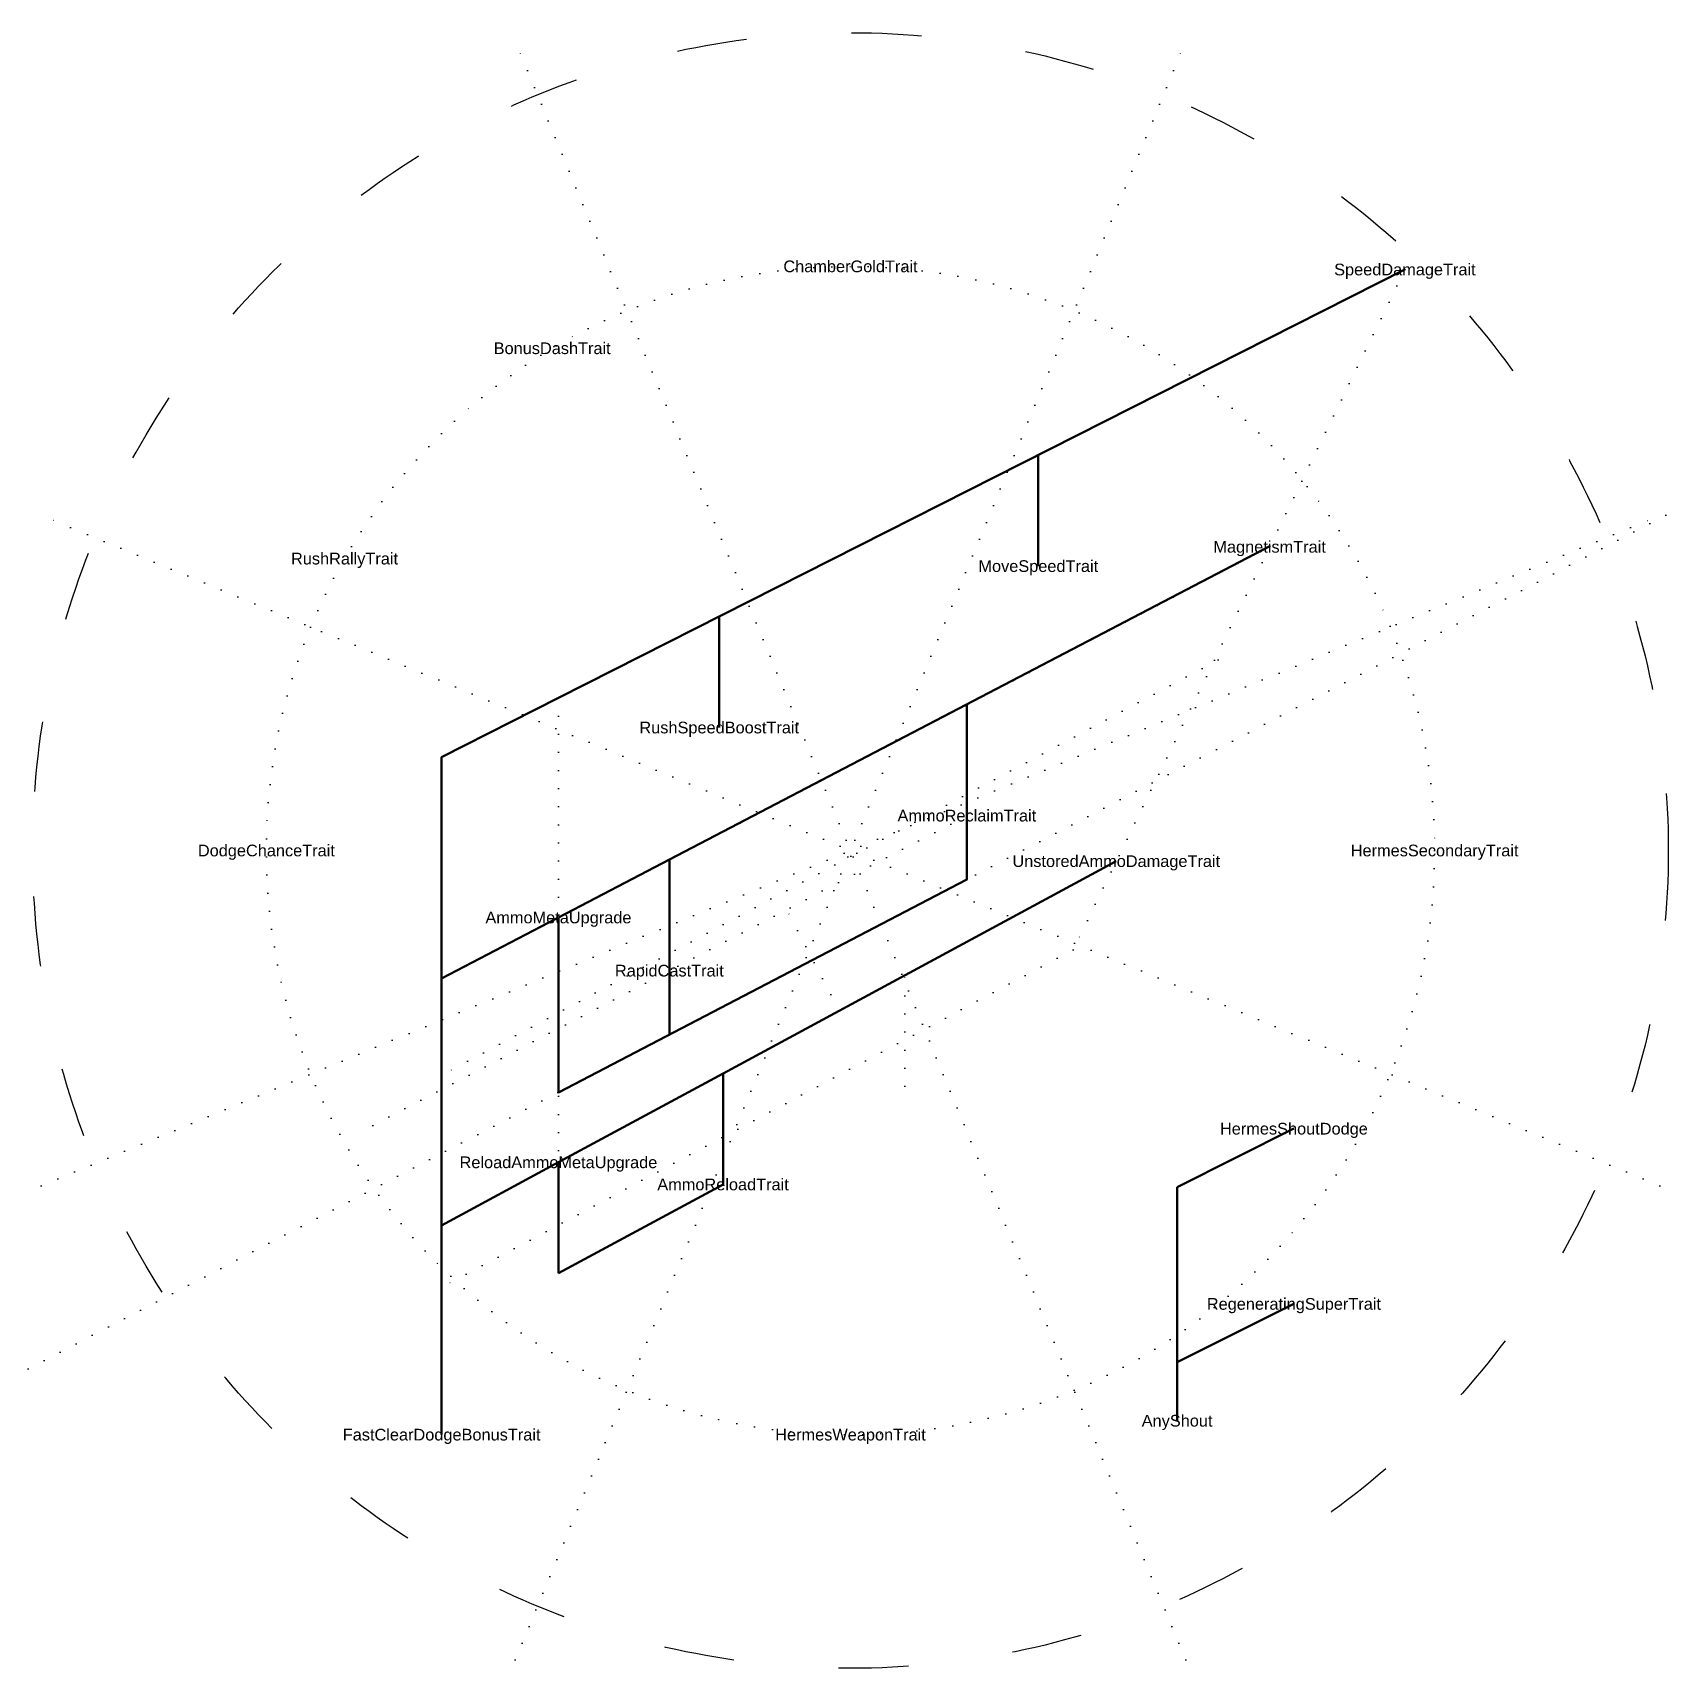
# Model space of a CAD drawing. Header units: millimetres. Extents: x -140 to 140, y -140 to 140.
import ezdxf
from ezdxf.enums import TextEntityAlignment as Align

# ---------------------------------------------------------------- set-up
doc = ezdxf.new("R2010")
doc.units = ezdxf.units.MM
doc.linetypes.add('ACAD_ISO03W100', pattern=[30, 12, -18])
doc.linetypes.add('ACAD_ISO07W100', pattern=[3, 0, -3])
for name, color, linetype, lineweight, true_color in [('Boons', 1, 'Continuous', 25, 0xff0000), ('C ... Call', 30, 'Continuous', 50, 0xff7f00), ('C ... Infernal', 216, 'Continuous', 50, 0x800080), ('C ... News', 3, 'Continuous', 50, 0x00ff00), ('C ... Plume', 2, 'Continuous', 50, 0xffff00), ('C ... Recall', 6, 'Continuous', 50, 0xff00ff), ('C ... SpeedBonus', 5, 'Continuous', 50, 0x0000ff), ('C ... Stygian', 96, 'Continuous', 50, 0x008000)]:
    doc.layers.add(name, color=color, linetype=linetype, lineweight=lineweight, true_color=true_color)
doc.layers.add('Guidelines', color=18, linetype='ACAD_ISO07W100', lineweight=25, true_color=0x000000, plot=False)
doc.layers.add('LayoutRadius', color=18, linetype='ACAD_ISO03W100', lineweight=25, true_color=0x000000, plot=False)
doc.styles.add('textstyle11', font='')
doc.styles.add('textstyle12', font='')
doc.styles.add('textstyle13', font='')
doc.styles.add('textstyle14', font='')
doc.styles.add('textstyle15', font='')
doc.styles.add('textstyle16', font='')
doc.styles.add('textstyle17', font='')
doc.styles.add('textstyle18', font='')
doc.styles.add('textstyle19', font='')
doc.styles.add('textstyle20', font='')
doc.styles.add('textstyle21', font='')
doc.styles.add('textstyle22', font='')
doc.styles.add('textstyle23', font='')
doc.styles.add('textstyle24', font='')
doc.styles.add('textstyle25', font='')
doc.styles.add('textstyle26', font='')
doc.styles.add('textstyle27', font='')
doc.styles.add('textstyle28', font='')
doc.styles.add('textstyle29', font='')
doc.styles.add('textstyle30', font='')
doc.styles.get('textstyle11').set_extended_font_data('Arial')
doc.styles.get('textstyle12').set_extended_font_data('Arial')
doc.styles.get('textstyle13').set_extended_font_data('Arial')
doc.styles.get('textstyle14').set_extended_font_data('Arial')
doc.styles.get('textstyle15').set_extended_font_data('Arial')
doc.styles.get('textstyle16').set_extended_font_data('Arial')
doc.styles.get('textstyle17').set_extended_font_data('Arial')
doc.styles.get('textstyle18').set_extended_font_data('Arial')
doc.styles.get('textstyle19').set_extended_font_data('Arial')
doc.styles.get('textstyle20').set_extended_font_data('Arial')
doc.styles.get('textstyle21').set_extended_font_data('Arial')
doc.styles.get('textstyle22').set_extended_font_data('Arial')
doc.styles.get('textstyle23').set_extended_font_data('Arial')
doc.styles.get('textstyle24').set_extended_font_data('Arial')
doc.styles.get('textstyle25').set_extended_font_data('Arial')
doc.styles.get('textstyle26').set_extended_font_data('Arial')
doc.styles.get('textstyle27').set_extended_font_data('Arial')
doc.styles.get('textstyle28').set_extended_font_data('Arial')
doc.styles.get('textstyle29').set_extended_font_data('Arial')
doc.styles.get('textstyle30').set_extended_font_data('Arial')

msp = doc.modelspace()

# ---------------------------------------------------------------- linework, layer by layer
at = {"layer": 'C ... Call'}
for p, q in [((75.91, -47.62), (55.91, -57.62)), ((55.91, -57.62), (55.91, -97.62)), ((75.91, -77.62), (55.91, -87.62))]:
    msp.add_line(p, q, dxfattribs=at)
at = {"layer": 'C ... Infernal'}
for p, q in [((19.92, -4.96), (19.92, 5.97)), ((-50, -41.41), (19.92, -4.96)), ((-50, -11.47), (-50, -41.41)), ((-31.01, -31.51), (-31.01, -20.57))]:
    msp.add_line(p, q, dxfattribs=at)
at = {"layer": 'C ... News'}
for p, q in [((-21.82, -38.17), (45.5, -1.82)), ((-50, -53.38), (-21.82, -38.17)), ((-21.82, -57.17), (-21.82, -38.17))]:
    msp.add_line(p, q, dxfattribs=at)
at = {"layer": 'C ... Plume'}
for p, q in [((-70, -100), (-70, 16)), ((-70, -21.9), (-50.32, -11.64)), ((-70, -64.18), (-50, -53.38))]:
    msp.add_line(p, q, dxfattribs=at)
at = {"layer": 'C ... Recall'}
for p, q in [((-31.01, -1.56), (71.81, 52.1)), ((19.92, 5.97), (19.92, 24.97)), ((-50, -11.47), (-31.01, -1.56)), ((-31.01, -20.57), (-31.01, -1.57))]:
    msp.add_line(p, q, dxfattribs=at)
at = {"layer": 'C ... SpeedBonus'}
for p, q in [((-50, 26.12), (94.91, 99.46)), ((32.15, 48.69), (32.15, 67.69)), ((-22.47, 21.05), (-22.47, 40.05)), ((-70, 16), (-50, 26.12))]:
    msp.add_line(p, q, dxfattribs=at)
at = {"layer": 'C ... Stygian'}
for p, q in [((-50, -53.38), (-50, -72.38)), ((-50, -72.38), (-21.82, -57.17))]:
    msp.add_line(p, q, dxfattribs=at)
at = {"layer": 'Guidelines'}
for p, q in [((-57.4, -138.58), (57.4, 138.58)), ((57.4, -138.58), (-57.4, 138.58)), ((94.91, 99.46), (-70, 16)), ((94.91, 99.46), (38.11, -16.99)), ((-138.58, -57.4), (138.58, 57.4)), ((138.58, -57.4), (-138.58, 57.4)), ((71.75, 51.99), (-70, -21.9)), ((62.93, 32.63), (-70, -38.45)), ((-50, 26.12), (-50, -72.38)), ((19.92, -4.96), (19.92, 24.97)), ((-70, 16), (-70, -90)), ((-81.8, -47.05), (19.92, 5.97)), ((-31.01, -31.51), (-31.01, -1.57)), ((42.97, -3.19), (-70, -64.18)), ((-1.92, -27.42), (-11, -10)), ((38.11, -16.99), (-70, -74.79)), ((9.3, -40.37), (9.3, -21.37))]:
    msp.add_line(p, q, dxfattribs=at)
msp.add_xline((-6.46, -18.71), (-0.886773, -0.462206), dxfattribs=at)
msp.add_circle((0, 0), 100, dxfattribs=at)
at = {"layer": 'LayoutRadius'}
msp.add_circle((0, 0), 140, dxfattribs=at)

# ---------------------------------------------------------------- texts
at = {"layer": 'Boons'}
for s, style, p in [('ChamberGoldTrait', 'textstyle26', (0, 100)), ('SpeedDamageTrait', 'textstyle20', (94.91, 99.46)), ('BonusDashTrait', 'textstyle24', (-51.07, 85.98)), ('RushRallyTrait', 'textstyle23', (-86.62, 49.97)), ('MagnetismTrait', 'textstyle17', (71.75, 51.99)), ('MoveSpeedTrait', 'textstyle19', (32.15, 48.69)), ('RushSpeedBoostTrait', 'textstyle18', (-22.47, 21.05)), ('AmmoReclaimTrait', 'textstyle16', (19.92, 5.97)), ('DodgeChanceTrait', 'textstyle25', (-100, 0)), ('HermesSecondaryTrait', 'textstyle22', (100, 0)), ('UnstoredAmmoDamageTrait', 'textstyle14', (45.5, -1.82)), ('AmmoMetaUpgrade', 'textstyle30', (-50, -11.47)), ('RapidCastTrait', 'textstyle15', (-31.01, -20.57)), ('HermesShoutDodge', 'textstyle27', (75.91, -47.62)), ('ReloadAmmoMetaUpgrade', 'textstyle13', (-50, -53.38)), ('AmmoReloadTrait', 'textstyle12', (-21.82, -57.17)), ('RegeneratingSuperTrait', 'textstyle28', (75.91, -77.62)), ('AnyShout', 'textstyle29', (55.91, -97.62)), ('FastClearDodgeBonusTrait', 'textstyle11', (-70, -100)), ('HermesWeaponTrait', 'textstyle21', (0, -100))]:
    msp.add_text(s, height=2, dxfattribs=dict(at, style=style)).set_placement(p, align=Align.MIDDLE_CENTER)

doc.saveas('drawing.dxf')
